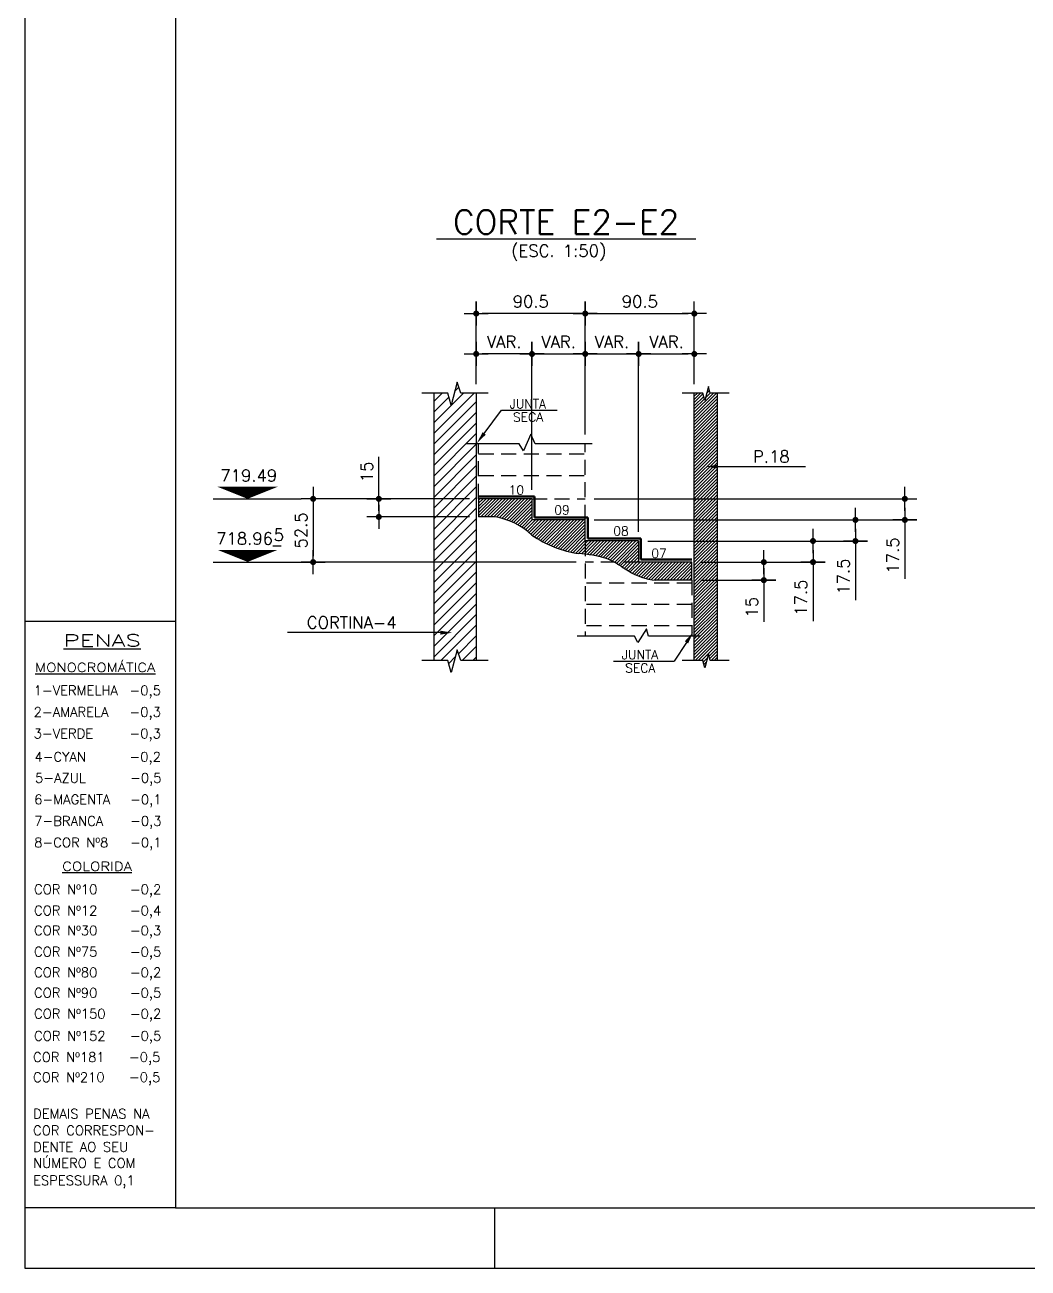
# Model space of a CAD drawing. Header units: inches. Extents: x 0 to 5940, y 0 to 4205.
# Drawn here: x 0 to 832, y 0 to 1032 of the extents above; entities that cross this region are included whole.
import ezdxf
from ezdxf.enums import TextEntityAlignment as Align

# ---------------------------------------------------------------- set-up
doc = ezdxf.new("R2010")
doc.units = ezdxf.units.IN
doc.header["$LTSCALE"] = 50
doc.header["$MEASUREMENT"] = 0
doc.linetypes.add('HIDDEN', pattern=[0.375, 0.25, -0.125])
for name, color, linetype in [('CORTES', 2, 'Continuous'), ('CORTINA', 7, 'Continuous'), ('COTA', 6, 'Continuous'), ('FOLHA', 7, 'Continuous'), ('NIVEL', 3, 'Continuous'), ('TEXTO', 3, 'Continuous')]:
    doc.layers.add(name, color=color, linetype=linetype)
doc.styles.add('ROMANS', font='romans.shx')
doc.dimstyles.new('COTA_50', dxfattribs={"dimscale": 5, "dimtxt": 2, "dimasz": 1, "dimexe": 2, "dimexo": 1.5, "dimgap": 1, "dimtad": 1, "dimzin": 12, "dimdsep": 46, "dimtxsty": 'ROMANS', "dimblk1": 'COTA', "dimblk2": 'COTA', "dimsah": 1, "dimcen": -4, "dimdle": 1.5, "dimclrd": 6, "dimclre": 6, "dimclrt": 3, "dimadec": 0, "dimazin": 0, "dimtfac": 1, "dimtofl": 0, "dimtmove": 0, "dimatfit": 3, "dimldrblk": 'COTA', "dimfxl": 1, "dimtolj": 1, "dimtzin": 12, "dimarcsym": 0})
pattern_1 = [(45, (0, -2043.1612), (-1.3258252, 1.3258252), [])]

# ---------------------------------------------------------------- blocks, each defined once
blk = doc.blocks.new('COTA')
at = {"layer": 'COTA'}
for p, q in [((2, 0), (-2, 0)), ((0, -2), (0, 2))]:
    blk.add_line(p, q, dxfattribs=at)
at = {"layer": 'COTA', "const_width": 0.5}
blk.add_lwpolyline([(-0.25, 0, 1), (0.25, 0, 1)], format="xyb", close=True, dxfattribs=at)
blk = doc.blocks.new('*D238')
at = {"layer": 'COTA', "color": 6, "lineweight": -2, "transparency": 16777216}
for p, q in [((465, 691.9), (465, 802.4)), ((555.5, 733.9), (555.5, 802.4)), ((470, 792.4), (550.5, 792.4))]:
    blk.add_line(p, q, dxfattribs=at)
at = {"layer": 'Defpoints', "color": 0, "transparency": 16777216}
for p in [(555.5, 792.4), (555.5, 726.4), (465, 684.4)]:
    blk.add_point(p, dxfattribs=at)
at = {"layer": 'COTA', "color": 6, "lineweight": -2, "transparency": 16777216, "xscale": 5, "yscale": 5, "zscale": 5, "rotation": 180}
blk.add_blockref('COTA', (465, 792.4), dxfattribs=at)
at = {"layer": 'COTA', "color": 6, "lineweight": -2, "transparency": 16777216, "xscale": 5, "yscale": 5, "zscale": 5}
blk.add_blockref('COTA', (555.5, 792.4), dxfattribs=at)
at = {"layer": 'COTA', "color": 3, "transparency": 16777216, "insert": (510.3, 802.4), "char_height": 10, "attachment_point": 5, "style": 'ROMANS'}
blk.add_mtext('\\A1;90.5', dxfattribs=at)
blk = doc.blocks.new('*D239')
at = {"layer": 'COTA', "color": 6, "lineweight": -2, "transparency": 16777216}
for p, q in [((374.5, 733.9), (374.5, 802.4)), ((465, 691.9), (465, 802.4)), ((460, 792.4), (379.5, 792.4))]:
    blk.add_line(p, q, dxfattribs=at)
at = {"layer": 'Defpoints', "color": 0, "transparency": 16777216}
for p in [(374.5, 792.4), (374.5, 726.4), (465, 684.4)]:
    blk.add_point(p, dxfattribs=at)
at = {"layer": 'COTA', "color": 6, "lineweight": -2, "transparency": 16777216, "xscale": 5, "yscale": 5, "zscale": 5, "rotation": 180}
blk.add_blockref('COTA', (374.5, 792.4), dxfattribs=at)
at = {"layer": 'COTA', "color": 6, "lineweight": -2, "transparency": 16777216, "xscale": 5, "yscale": 5, "zscale": 5}
blk.add_blockref('COTA', (465, 792.4), dxfattribs=at)
at = {"layer": 'COTA', "color": 3, "transparency": 16777216, "insert": (419.8, 802.4), "char_height": 10, "attachment_point": 5, "style": 'ROMANS'}
blk.add_mtext('\\A1;90.5', dxfattribs=at)
blk = doc.blocks.new('*D240')
at = {"layer": 'COTA', "color": 6, "lineweight": -2, "transparency": 16777216}
for p, q in [((420.8, 646.1), (420.8, 768.9)), ((465, 765.4), (465, 768.9)), ((425.8, 758.9), (460, 758.9))]:
    blk.add_line(p, q, dxfattribs=at)
at = {"layer": 'Defpoints', "color": 0, "transparency": 16777216}
for p in [(465, 758.9), (465, 757.9), (420.8, 638.6)]:
    blk.add_point(p, dxfattribs=at)
at = {"layer": 'COTA', "color": 6, "lineweight": -2, "transparency": 16777216, "xscale": 5, "yscale": 5, "zscale": 5, "rotation": 180}
blk.add_blockref('COTA', (420.8, 758.9), dxfattribs=at)
at = {"layer": 'COTA', "color": 6, "lineweight": -2, "transparency": 16777216, "xscale": 5, "yscale": 5, "zscale": 5}
blk.add_blockref('COTA', (465, 758.9), dxfattribs=at)
at = {"layer": 'COTA', "color": 3, "transparency": 16777216, "insert": (442.9, 768.9), "char_height": 10, "attachment_point": 5, "style": 'ROMANS'}
blk.add_mtext('\\A1;VAR.', dxfattribs=at)
blk = doc.blocks.new('*D241')
at = {"layer": 'COTA', "color": 6, "lineweight": -2, "transparency": 16777216}
for p, q in [((374.5, 758.4), (374.5, 768.9)), ((420.8, 758.4), (420.8, 768.9)), ((415.8, 758.9), (379.5, 758.9))]:
    blk.add_line(p, q, dxfattribs=at)
at = {"layer": 'Defpoints', "color": 0, "transparency": 16777216}
for p in [(374.5, 758.9), (374.5, 750.9), (420.8, 750.9)]:
    blk.add_point(p, dxfattribs=at)
at = {"layer": 'COTA', "color": 6, "lineweight": -2, "transparency": 16777216, "xscale": 5, "yscale": 5, "zscale": 5, "rotation": 180}
blk.add_blockref('COTA', (374.5, 758.9), dxfattribs=at)
at = {"layer": 'COTA', "color": 6, "lineweight": -2, "transparency": 16777216, "xscale": 5, "yscale": 5, "zscale": 5}
blk.add_blockref('COTA', (420.8, 758.9), dxfattribs=at)
at = {"layer": 'COTA', "color": 3, "transparency": 16777216, "insert": (397.7, 768.9), "char_height": 10, "attachment_point": 5, "style": 'ROMANS'}
blk.add_mtext('\\A1;VAR.', dxfattribs=at)
blk = doc.blocks.new('*D242')
at = {"layer": 'COTA', "color": 6, "lineweight": -2, "transparency": 16777216}
for p, q in [((465, 757.9), (465, 768.9)), ((509.3, 611.1), (509.3, 768.9)), ((470, 758.9), (504.3, 758.9))]:
    blk.add_line(p, q, dxfattribs=at)
at = {"layer": 'Defpoints', "color": 0, "transparency": 16777216}
for p in [(509.3, 758.9), (465, 750.4), (509.3, 603.6)]:
    blk.add_point(p, dxfattribs=at)
at = {"layer": 'COTA', "color": 6, "lineweight": -2, "transparency": 16777216, "xscale": 5, "yscale": 5, "zscale": 5, "rotation": 180}
blk.add_blockref('COTA', (465, 758.9), dxfattribs=at)
at = {"layer": 'COTA', "color": 6, "lineweight": -2, "transparency": 16777216, "xscale": 5, "yscale": 5, "zscale": 5}
blk.add_blockref('COTA', (509.3, 758.9), dxfattribs=at)
at = {"layer": 'COTA', "color": 3, "transparency": 16777216, "insert": (487.1, 768.9), "char_height": 10, "attachment_point": 5, "style": 'ROMANS'}
blk.add_mtext('\\A1;VAR.', dxfattribs=at)
blk = doc.blocks.new('*D243')
at = {"layer": 'COTA', "color": 6, "lineweight": -2, "transparency": 16777216}
for p, q in [((509.3, 755.9), (509.3, 768.9)), ((555.5, 755.9), (555.5, 768.9)), ((514.3, 758.9), (550.5, 758.9))]:
    blk.add_line(p, q, dxfattribs=at)
at = {"layer": 'Defpoints', "color": 0, "transparency": 16777216}
for p in [(555.5, 758.9), (509.3, 748.4), (555.5, 748.4)]:
    blk.add_point(p, dxfattribs=at)
at = {"layer": 'COTA', "color": 6, "lineweight": -2, "transparency": 16777216, "xscale": 5, "yscale": 5, "zscale": 5, "rotation": 180}
blk.add_blockref('COTA', (509.3, 758.9), dxfattribs=at)
at = {"layer": 'COTA', "color": 6, "lineweight": -2, "transparency": 16777216, "xscale": 5, "yscale": 5, "zscale": 5}
blk.add_blockref('COTA', (555.5, 758.9), dxfattribs=at)
at = {"layer": 'COTA', "color": 3, "transparency": 16777216, "insert": (532.4, 768.9), "char_height": 10, "attachment_point": 5, "style": 'ROMANS'}
blk.add_mtext('\\A1;VAR.', dxfattribs=at)
blk = doc.blocks.new('*D244')
at = {"layer": 'COTA', "color": 6, "lineweight": -2, "transparency": 16777216}
for p, q in [((613.2, 591.1), (613.2, 596.1)), ((561, 586.1), (623.2, 586.1)), ((561, 571.1), (623.2, 571.1)), ((613.2, 566.1), (613.2, 536.4))]:
    blk.add_line(p, q, dxfattribs=at)
at = {"layer": 'Defpoints', "color": 0, "transparency": 16777216}
for p in [(553.5, 586.1), (553.5, 571.1), (613.2, 571.1)]:
    blk.add_point(p, dxfattribs=at)
at = {"layer": 'COTA', "color": 6, "lineweight": -2, "transparency": 16777216, "xscale": 5, "yscale": 5, "zscale": 5}
for p, rotation in [((613.2, 586.1), 270), ((613.2, 571.1), 90)]:
    blk.add_blockref('COTA', p, dxfattribs=dict(at, rotation=rotation))
at = {"layer": 'COTA', "color": 3, "transparency": 16777216, "insert": (603.2, 548.7), "char_height": 10, "attachment_point": 5, "rotation": 90, "style": 'ROMANS'}
blk.add_mtext('\\A1;15', dxfattribs=at)
blk = doc.blocks.new('*D245')
at = {"layer": 'COTA', "color": 6, "lineweight": -2, "transparency": 16777216}
for p, q in [((293.7, 643.6), (293.7, 673.4)), ((369, 638.6), (283.7, 638.6)), ((369, 623.6), (283.7, 623.6)), ((293.7, 618.6), (293.7, 613.6))]:
    blk.add_line(p, q, dxfattribs=at)
at = {"layer": 'Defpoints', "color": 0, "transparency": 16777216}
for p in [(293.7, 638.6), (376.5, 638.6), (376.5, 623.6)]:
    blk.add_point(p, dxfattribs=at)
at = {"layer": 'COTA', "color": 6, "lineweight": -2, "transparency": 16777216, "xscale": 5, "yscale": 5, "zscale": 5}
for p, rotation in [((293.7, 638.6), 270), ((293.7, 623.6), 90)]:
    blk.add_blockref('COTA', p, dxfattribs=dict(at, rotation=rotation))
at = {"layer": 'COTA', "color": 3, "transparency": 16777216, "insert": (283.7, 661), "char_height": 10, "attachment_point": 5, "rotation": 90, "style": 'ROMANS'}
blk.add_mtext('\\A1;15', dxfattribs=at)
blk = doc.blocks.new('*D246')
at = {"layer": 'COTA', "color": 6, "lineweight": -2, "transparency": 16777216}
for p, q in [((369, 638.6), (229.2, 638.6)), ((239.2, 633.6), (239.2, 591.1)), ((457.5, 586.1), (229.2, 586.1))]:
    blk.add_line(p, q, dxfattribs=at)
at = {"layer": 'Defpoints', "color": 0, "transparency": 16777216}
for p in [(376.5, 638.6), (239.2, 586.1), (465, 586.1)]:
    blk.add_point(p, dxfattribs=at)
at = {"layer": 'COTA', "color": 6, "lineweight": -2, "transparency": 16777216, "xscale": 5, "yscale": 5, "zscale": 5}
for p, rotation in [((239.2, 638.6), 90), ((239.2, 586.1), 270)]:
    blk.add_blockref('COTA', p, dxfattribs=dict(at, rotation=rotation))
at = {"layer": 'COTA', "color": 3, "transparency": 16777216, "insert": (229.2, 612.4), "char_height": 10, "attachment_point": 5, "rotation": 90, "style": 'ROMANS'}
blk.add_mtext('\\A1;52.5', dxfattribs=at)
blk = doc.blocks.new('*D235')
at = {"layer": 'COTA', "color": 6, "lineweight": -2, "transparency": 16777216}
for p, q in [((654, 608.6), (654, 613.6)), ((516.8, 603.6), (664, 603.6)), ((561, 586.1), (664, 586.1)), ((654, 581.1), (654, 537.1))]:
    blk.add_line(p, q, dxfattribs=at)
at = {"layer": 'Defpoints', "color": 0, "transparency": 16777216}
for p in [(509.3, 603.6), (553.5, 586.1), (654, 586.1)]:
    blk.add_point(p, dxfattribs=at)
at = {"layer": 'COTA', "color": 6, "lineweight": -2, "transparency": 16777216, "xscale": 5, "yscale": 5, "zscale": 5}
for p, rotation in [((654, 603.6), 270), ((654, 586.1), 90)]:
    blk.add_blockref('COTA', p, dxfattribs=dict(at, rotation=rotation))
at = {"layer": 'COTA', "color": 3, "transparency": 16777216, "insert": (644, 556.6), "char_height": 10, "attachment_point": 5, "rotation": 90, "style": 'ROMANS'}
blk.add_mtext('\\A1;17.5', dxfattribs=at)
blk = doc.blocks.new('*D236')
at = {"layer": 'COTA', "color": 6, "lineweight": -2, "transparency": 16777216}
for p, q in [((689.2, 626.1), (689.2, 631.1)), ((472.5, 621.1), (699.2, 621.1)), ((516.8, 603.6), (699.2, 603.6)), ((689.2, 598.6), (689.2, 554.6))]:
    blk.add_line(p, q, dxfattribs=at)
at = {"layer": 'Defpoints', "color": 0, "transparency": 16777216}
for p in [(465, 621.1), (509.3, 603.6), (689.2, 603.6)]:
    blk.add_point(p, dxfattribs=at)
at = {"layer": 'COTA', "color": 6, "lineweight": -2, "transparency": 16777216, "xscale": 5, "yscale": 5, "zscale": 5}
for p, rotation in [((689.2, 621.1), 270), ((689.2, 603.6), 90)]:
    blk.add_blockref('COTA', p, dxfattribs=dict(at, rotation=rotation))
at = {"layer": 'COTA', "color": 3, "transparency": 16777216, "insert": (679.2, 574.1), "char_height": 10, "attachment_point": 5, "rotation": 90, "style": 'ROMANS'}
blk.add_mtext('\\A1;17.5', dxfattribs=at)
blk = doc.blocks.new('*D237')
at = {"layer": 'COTA', "color": 6, "lineweight": -2, "transparency": 16777216}
for p, q in [((730.2, 643.6), (730.2, 648.6)), ((472.5, 638.6), (740.2, 638.6)), ((671.1, 621.1), (740.2, 621.1)), ((730.2, 616.1), (730.2, 572.1))]:
    blk.add_line(p, q, dxfattribs=at)
at = {"layer": 'Defpoints', "color": 0, "transparency": 16777216}
for p in [(465, 638.6), (663.6, 621.1), (730.2, 621.1)]:
    blk.add_point(p, dxfattribs=at)
at = {"layer": 'COTA', "color": 6, "lineweight": -2, "transparency": 16777216, "xscale": 5, "yscale": 5, "zscale": 5}
for p, rotation in [((730.2, 638.6), 270), ((730.2, 621.1), 90)]:
    blk.add_blockref('COTA', p, dxfattribs=dict(at, rotation=rotation))
at = {"layer": 'COTA', "color": 3, "transparency": 16777216, "insert": (720.2, 591.6), "char_height": 10, "attachment_point": 5, "rotation": 90, "style": 'ROMANS'}
blk.add_mtext('\\A1;17.5', dxfattribs=at)

msp = doc.modelspace()

# ---------------------------------------------------------------- hatches: boundary and pattern name
at = {"layer": 'CORTES'}
h = msp.add_hatch(dxfattribs=at)
h.set_pattern_fill('ANSI31', color=252, scale=15)
h.set_pattern_definition(pattern_1)
h.paths.add_polyline_path([(574.498, 726.381), (568.596, 726.381), (567.221, 731.881), (564.221, 720.381), (562.456, 726.381), (555.498, 726.381), (555.498, 504.381), (562.456, 504.381), (564.221, 498.381), (567.221, 509.881), (568.596, 504.381), (574.498, 504.381)])
h = msp.add_hatch(dxfattribs=at)
h.set_pattern_fill('ANSI31', color=252, scale=15)
h.set_pattern_definition(pattern_1)
h.paths.add_polyline_path([(465.015, 621.131), (420.773, 621.131), (420.773, 638.631), (376.532, 638.631), (376.532, 623.631), (390.221, 623.631, -0.14424411), (420.773, 608.556, 0.11581643), (459.719, 593.128, -0.01263424), (465.015, 592.647), (465.015, 603.631)])
h.paths.add_polyline_path([(509.257, 603.631), (465.015, 603.631), (465.015, 592.647, -0.04176723), (482.221, 589.169, -0.02559243), (488.648, 586.131), (509.257, 586.131)])
h.paths.add_polyline_path([(553.498, 586.131), (509.257, 586.131), (488.648, 586.131, -0.02773227), (495.221, 582.117, 0.01520297), (500.852, 578.876, 0.1255081), (523.487, 571.131), (553.498, 571.131)])
at = {"layer": 'CORTINA'}
h = msp.add_hatch(dxfattribs=at)
h.set_pattern_fill('ANSI31', color=253, scale=50)
h.paths.add_polyline_path([(374.532, 726.381), (361.721, 726.381), (358.721, 735.381), (353.721, 716.381), (350.994, 726.381), (339.532, 726.381), (339.532, 504.381), (350.994, 504.381), (353.721, 494.381), (358.721, 513.381), (361.721, 504.381), (374.532, 504.381)])
at = {"layer": 'COTA', "transparency": 33554687}
h = msp.add_hatch(dxfattribs=at)
h.set_pattern_fill('ANSI31', color=256, style=0)
h.paths.add_polyline_path([(548.637, 380.408), (548.637, 425.408), (563.637, 425.408), (563.637, 380.408)], flags=9)
h = msp.add_hatch(dxfattribs=at)
h.set_pattern_fill('ANSI31', color=256, style=0)
h.paths.add_polyline_path([(766.637, 320.211), (766.637, 363.783), (781.637, 363.783), (781.637, 320.211)], flags=9)
h = msp.add_hatch(dxfattribs=at)
h.set_pattern_fill('ANSI31', color=256)
h.paths.add_polyline_path([(548.637, 291.64), (548.637, 320.926), (563.637, 320.926), (563.637, 291.64)], flags=9)

# ---------------------------------------------------------------- linework, layer by layer
at = {"layer": 'CORTES', "color": 8}
for p, q in [((358.721, 735.381), (353.721, 716.381)), ((361.721, 726.381), (358.721, 735.381)), ((350.994, 726.381), (329.532, 726.381)), ((353.721, 716.381), (350.994, 726.381)), ((384.532, 726.381), (361.721, 726.381)), ((562.456, 726.381), (545.498, 726.381)), ((564.221, 720.381), (562.456, 726.381)), ((567.221, 731.881), (564.221, 720.381)), ((568.596, 726.381), (567.221, 731.881)), ((584.498, 726.381), (568.596, 726.381)), ((419.721, 692.381), (413.721, 678.381)), ((423.388, 684.381), (419.721, 692.381)), ((410.121, 684.381), (366.221, 684.381)), ((413.721, 678.381), (410.121, 684.381)), ((470.721, 684.381), (423.388, 684.381)), ((515.721, 530.581), (508.721, 519.231)), ((517.486, 524.731), (515.721, 530.581)), ((505.826, 524.731), (458.221, 524.731)), ((508.721, 519.231), (505.826, 524.731)), ((560.221, 524.731), (517.486, 524.731)), ((358.721, 513.381), (353.721, 494.381)), ((361.721, 504.381), (358.721, 513.381)), ((567.221, 509.881), (564.221, 498.381)), ((568.596, 504.381), (567.221, 509.881)), ((350.994, 504.381), (329.532, 504.381)), ((353.721, 494.381), (350.994, 504.381)), ((384.532, 504.381), (361.721, 504.381)), ((562.456, 504.381), (545.498, 504.381)), ((564.221, 498.381), (562.456, 504.381)), ((584.498, 504.381), (568.596, 504.381))]:
    msp.add_line(p, q, dxfattribs=at)
at = {"layer": 'CORTES', "color": 1}
for p, q in [((555.498, 504.381), (555.498, 726.381)), ((574.498, 726.381), (574.498, 504.381)), ((376.532, 638.631), (376.532, 623.631)), ((420.773, 638.631), (376.532, 638.631)), ((420.773, 638.631), (420.773, 621.131)), ((390.221, 623.631), (376.532, 623.631)), ((465.015, 621.131), (420.773, 621.131)), ((465.015, 603.631), (465.015, 621.131)), ((509.257, 603.631), (465.015, 603.631)), ((509.257, 603.631), (509.257, 586.131)), ((553.498, 586.131), (509.257, 586.131)), ((553.498, 571.131), (553.498, 586.131)), ((553.498, 571.131), (523.487, 571.131))]:
    msp.add_line(p, q, dxfattribs=at)
at = {"layer": 'CORTES', "color": 8, "linetype": 'HIDDEN'}
for p, q in [((376.532, 638.631), (376.532, 684.381)), ((465.015, 621.131), (465.015, 684.381)), ((376.532, 675.881), (465.015, 675.881)), ((376.532, 658.131), (465.015, 658.131)), ((420.773, 638.631), (465.015, 638.631)), ((465.015, 603.631), (465.015, 524.731)), ((509.257, 586.131), (465.015, 586.131)), ((553.498, 568.631), (465.015, 568.631)), ((553.498, 571.131), (553.498, 524.731)), ((553.498, 550.881), (465.015, 550.881)), ((553.498, 533.131), (465.015, 533.131))]:
    msp.add_line(p, q, dxfattribs=at)
at = {"layer": 'CORTES', "color": 253, "linetype": 'Continuous', "lineweight": 50}
for p, q in [((422.773, 640.631), (376.532, 640.631)), ((422.773, 640.631), (422.773, 623.131)), ((467.015, 623.131), (422.773, 623.131)), ((467.015, 605.631), (467.015, 623.131)), ((511.257, 605.631), (467.015, 605.631)), ((511.257, 605.631), (511.257, 588.131)), ((553.498, 588.131), (511.257, 588.131))]:
    msp.add_line(p, q, dxfattribs=at)
at = {"layer": 'CORTES', "color": 1}
for centre, radius, start, end in [((379.914, 564.243), 60.276, 47.322183, 80.154044), ((473.102, 683.781), 91.636, 235.176318, 261.601755), ((452.837, 488.099), 105.254, 73.788941, 86.251124), ((455.781, 524.912), 69.483, 55.415657, 67.63387), ((551.327, 673.077), 106.872, 238.332991, 241.816987), ((527.354, 619.379), 48.403, 236.802816, 265.417531)]:
    msp.add_arc(centre, radius, start, end, dxfattribs=at)
at = {"layer": 'CORTINA'}
for p, q in [((339.532, 504.381), (339.532, 726.381)), ((374.532, 726.381), (374.532, 504.381))]:
    msp.add_line(p, q, dxfattribs=at)
at = {"layer": 'COTA'}
for p, q in [((156.221, 638.631), (229.221, 638.631)), ((156.221, 586.131), (229.221, 586.131))]:
    msp.add_line(p, q, dxfattribs=at)
at = {"layer": 'FOLHA', "color": 1}
for p, q in [((125, 4155), (125, 50)), ((125, 50), (5895, 50))]:
    msp.add_line(p, q, dxfattribs=at)
at = {"layer": 'FOLHA', "color": 8}
for p, q in [((125, 536.856), (0, 536.856)), ((125, 50), (0, 50))]:
    msp.add_line(p, q, dxfattribs=at)
at = {"layer": 'FOLHA'}
msp.add_line((390, 0), (390, 50), dxfattribs=at)
msp.add_lwpolyline([(0, 4205), (0, 0), (5940, 0), (5940, 4205)], close=True, dxfattribs=at)
at = {"layer": 'NIVEL', "color": 1}
for points in [[(184.849, 638.631, 0, 50, 0), (184.849, 648.631, 50, 50, 0)], [(184.849, 586.281, 0, 50, 0), (184.849, 596.281, 50, 50, 0)]]:
    msp.add_lwpolyline(points, format="xyseb", dxfattribs=at)
at = {"layer": 'TEXTO', "color": 8}
for p, q in [((381.101, 692.903), (395.505, 712.206)), ((395.505, 712.206), (441.581, 712.206)), ((575.251, 665.371), (647.721, 665.371)), ((344.701, 527.534), (218.035, 527.534)), ((548.952, 519.433), (538.656, 503.945)), ((488.563, 503.945), (538.656, 503.945))]:
    msp.add_line(p, q, dxfattribs=at)
for points in [[(382.436, 691.906), (379.765, 693.9), (375.12, 684.889)], [(575.251, 663.704), (575.251, 667.038), (565.251, 665.371)], [(344.701, 525.867), (344.701, 529.2), (354.701, 527.534)], [(550.34, 518.51), (547.564, 520.356), (554.488, 527.761)]]:
    msp.add_solid(points, dxfattribs=at)

# ---------------------------------------------------------------- texts
at = {"layer": 'FOLHA', "color": 5, "style": 'ROMANS', "width": 1.5}
msp.add_text('%%UPENAS', height=10, dxfattribs=at).set_placement((32.009, 515.998))
at = {"layer": 'FOLHA', "color": 3, "style": 'ROMANS', "width": 1.2}
for s, p in [('%%UMONOCROMÁTICA', (8.412, 494.879)), ('%%UCOLORIDA', (30.992, 329.813))]:
    msp.add_text(s, height=7.5, dxfattribs=at).set_placement(p)
at = {"layer": 'FOLHA', "color": 4, "style": 'ROMANS'}
for s, p in [('1-VERMELHA', (7.306, 475.529)), ('-0,5', (86.858, 475.529)), ('2-AMARELA', (7.306, 457.668)), ('-0,3', (86.858, 457.668)), ('3-VERDE', (7.306, 439.807)), ('-0,3', (86.858, 439.807)), ('4-CYAN', (7.942, 420.457)), ('-0,2 ', (86.858, 420.457)), ('5-AZUL', (8.423, 402.926)), ('-0,5', (87.339, 402.926)), ('6-MAGENTA', (7.788, 385.065)), ('-0,1', (87.339, 385.065)), ('7-BRANCA', (7.788, 367.204)), ('-0,3', (87.339, 367.204)), ('8-COR Nº8', (7.788, 349.343)), ('-0,1', (87.339, 349.343)), ('COR Nº10', (7.608, 310.463)), ('-0,2', (87.16, 310.463)), ('COR Nº12', (7.608, 292.856)), ('-0,4', (87.16, 292.856)), ('COR Nº30', (7.608, 276.291)), ('-0,3', (87.16, 276.291)), ('COR Nº75', (7.608, 258.643)), ('-0,5', (87.16, 258.643)), ('COR Nº80', (7.608, 241.516)), ('-0,2', (87.16, 241.516)), ('COR Nº90', (7.608, 224.556)), ('-0,5', (87.16, 224.556)), ('COR Nº150', (7.608, 207.219)), ('-0,2', (87.16, 207.219)), ('COR Nº152', (7.608, 188.793)), ('-0,5', (87.16, 188.793)), ('COR Nº181', (6.816, 171.153)), ('-0,5', (86.368, 171.153)), ('COR Nº210', (6.816, 154.462)), ('-0,5', (86.368, 154.462)), ('DEMAIS PENAS NA', (6.816, 124.123)), ('COR CORRESPON-', (6.816, 110.296)), ('DENTE AO SEU ', (6.816, 96.639)), ('NÚMERO E COM', (6.816, 83.181)), ('ESPESSURA 0,1', (6.816, 68.853))]:
    msp.add_text(s, height=8, dxfattribs=at).set_placement(p)
at = {"layer": 'NIVEL', "color": 3, "style": 'ROMANS'}
for s, p in [('719.49', (185.737, 652.984)), ('718.96_', (185.737, 600.634)), ('5', (210.737, 603.634))]:
    msp.add_text(s, height=10, dxfattribs=at).set_placement(p, align=Align.CENTER)
at = {"layer": 'TEXTO', "color": 1, "style": 'ROMANS'}
msp.add_text('%%U CORTE E2-E2 ', height=20, dxfattribs=at).set_placement((341.512, 858.374))
at = {"layer": 'TEXTO', "color": 3, "style": 'ROMANS'}
msp.add_text('(ESC. 1:50)', height=10, dxfattribs=at).set_placement((403.594, 839.543))
at = {"layer": 'TEXTO', "color": 4, "style": 'ROMANS'}
for s, p in [('JUNTA', (402.253, 713.73)), ('SECA', (405.045, 702.707)), ('10', (401.396, 642.106)), ('09', (439.253, 625.606)), ('08', (488.181, 608.106)), ('07', (519.824, 589.606)), ('JUNTA', (495.311, 505.47)), ('SECA', (498.103, 494.447))]:
    msp.add_text(s, height=7.5, dxfattribs=at).set_placement(p)
at = {"layer": 'TEXTO', "style": 'ROMANS'}
for s, p in [('P.18', (604.188, 668.698)), ('CORTINA-4', (233.906, 530.861))]:
    msp.add_text(s, height=10, dxfattribs=at).set_placement(p)

# ---------------------------------------------------------------- dimensions: what is measured, and where the dimension line sits
at = {"layer": 'COTA'}
for base, p2, picture, middle in [((374.532, 792.381), (374.532, 726.381), '*D239', (419.773, 802.381)), ((555.498, 792.381), (555.498, 726.381), '*D238', (510.257, 802.381))]:
    dim = msp.add_linear_dim(base=base, p1=(465.015, 684.381), p2=p2, dimstyle='COTA_50', override={"dimdec": 1}, dxfattribs=at)
    dim.commit()
    dim.dimension.update_dxf_attribs({"geometry": picture, "text_midpoint": middle})
for base, p1, p2, picture, middle in [((374.532, 758.881), (420.773, 750.881), (374.532, 750.881), '*D241', (397.653, 768.881)), ((465.015, 758.881), (420.773, 638.631), (465.015, 757.881), '*D240', (442.894, 768.881)), ((509.257, 758.881), (465.015, 750.381), (509.257, 603.631), '*D242', (487.136, 768.881)), ((555.498, 758.881), (509.257, 748.381), (555.498, 748.381), '*D243', (532.377, 768.881))]:
    dim = msp.add_linear_dim(base=base, p1=p1, p2=p2, text='VAR.', dimstyle='COTA_50', dxfattribs=at)
    dim.commit()
    dim.dimension.update_dxf_attribs({"geometry": picture, "text_midpoint": middle})
for base, p1, p2, picture, middle in [((293.721, 638.631), (376.532, 623.631), (376.532, 638.631), '*D245', (283.721, 661.012)), ((239.221, 586.131), (376.532, 638.631), (465.015, 586.131), '*D246', (229.221, 612.381)), ((730.192, 621.131), (465.015, 638.631), (663.599, 621.131), '*D237', (720.192, 591.607)), ((689.171, 603.631), (465.015, 621.131), (509.257, 603.631), '*D236', (679.171, 574.107)), ((654.01, 586.131), (509.257, 603.631), (553.498, 586.131), '*D235', (644.01, 556.607)), ((613.221, 571.131), (553.498, 586.131), (553.498, 571.131), '*D244', (603.221, 548.75))]:
    dim = msp.add_linear_dim(base=base, p1=p1, p2=p2, angle=90, dimstyle='COTA_50', dxfattribs=at)
    dim.commit()
    dim.dimension.update_dxf_attribs({"geometry": picture, "text_midpoint": middle})

doc.saveas('drawing.dxf')
